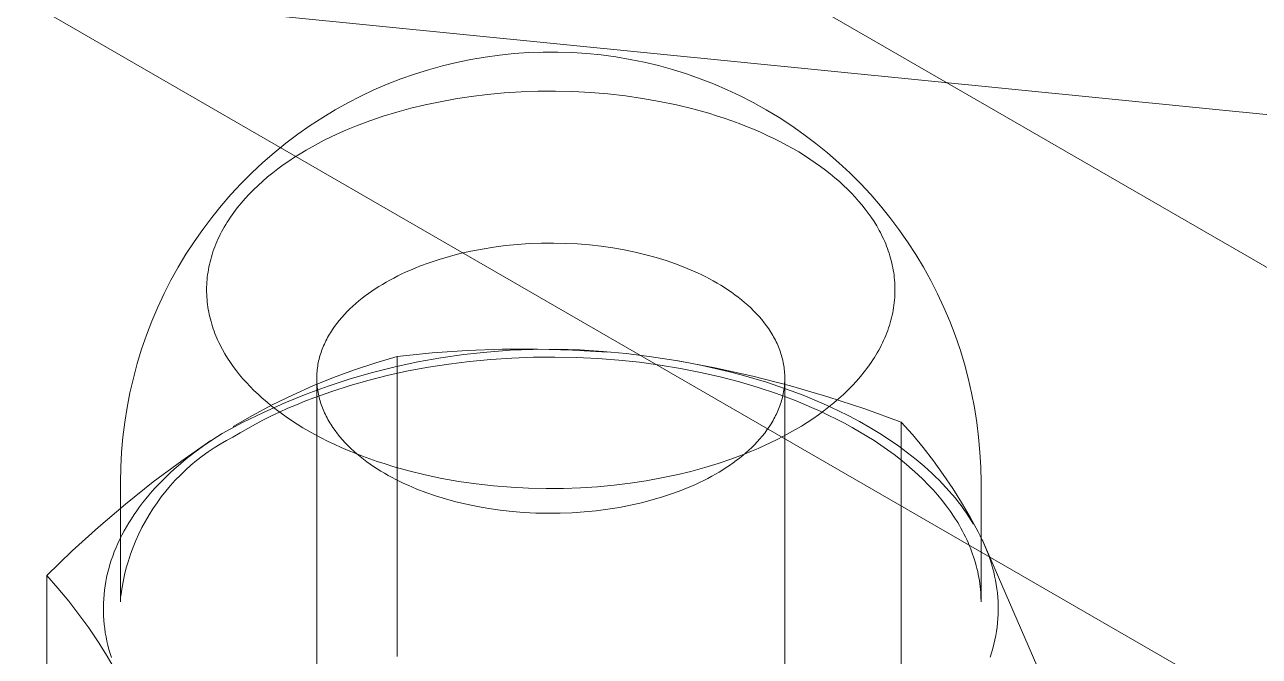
# Model space of a CAD drawing. Header units: inches. Extents: x -4 to 200, y 0 to 129.
# Drawn here: x 166.106 to 166.735, y 94.594 to 94.917 of the extents above; entities that cross this region are included whole.
import ezdxf

# ---------------------------------------------------------------- set-up
doc = ezdxf.new("R2010")
doc.units = ezdxf.units.IN
doc.layers.add('ZANO_R', color=7, linetype='Continuous', lineweight=0)

msp = doc.modelspace()

# ---------------------------------------------------------------- linework, layer by layer
at = {"layer": 'ZANO_R'}
for p, q in [((165.62903, 95.43374), (171.97586, 91.7694)), ((165.62903, 95.20432), (171.97586, 91.53997)), ((168.77037, 94.66828), (164.47199, 95.09673)), ((166.32592, 94.89729), (166.3332, 94.89879)), ((166.3332, 94.89879), (166.34051, 94.90004)), ((166.34051, 94.90004), (166.34787, 94.90105)), ((166.34787, 94.90105), (166.35526, 94.90181)), ((166.35526, 94.90181), (166.36266, 94.90232)), ((166.36266, 94.90232), (166.37008, 94.90257)), ((166.37008, 94.90257), (166.37751, 94.90258)), ((166.37751, 94.90258), (166.38493, 94.90233)), ((166.38493, 94.90233), (166.39234, 94.90184)), ((166.39234, 94.90184), (166.39973, 94.90109)), ((166.39973, 94.90109), (166.40708, 94.9001)), ((166.40708, 94.9001), (166.4144, 94.89885)), ((166.4144, 94.89885), (166.42168, 94.89736)), ((166.30447, 94.89132), (166.31155, 94.89355)), ((166.31155, 94.89355), (166.31871, 94.89554)), ((166.31871, 94.89554), (166.32592, 94.89729)), ((166.42168, 94.89736), (166.4289, 94.89563)), ((166.4289, 94.89563), (166.43605, 94.89365)), ((166.43605, 94.89365), (166.44314, 94.89143)), ((166.28374, 94.88321), (166.29056, 94.88614)), ((166.29056, 94.88614), (166.29747, 94.88885)), ((166.29747, 94.88885), (166.30447, 94.89132)), ((166.44314, 94.89143), (166.45015, 94.88897)), ((166.45015, 94.88897), (166.45706, 94.88627)), ((166.45706, 94.88627), (166.46389, 94.88335)), ((166.27041, 94.87665), (166.27702, 94.88004)), ((166.27702, 94.88004), (166.28374, 94.88321)), ((166.33341, 94.87988), (166.32533, 94.87865)), ((166.34169, 94.88089), (166.33341, 94.87988)), ((166.35015, 94.88168), (166.34169, 94.88089)), ((166.35877, 94.88224), (166.35015, 94.88168)), ((166.36752, 94.88255), (166.35877, 94.88224)), ((166.37636, 94.88261), (166.36752, 94.88255)), ((166.38526, 94.88241), (166.37636, 94.88261)), ((166.39419, 94.88194), (166.38526, 94.88241)), ((166.40312, 94.88121), (166.39419, 94.88194)), ((166.41201, 94.88021), (166.40312, 94.88121)), ((166.42082, 94.87894), (166.41201, 94.88021)), ((166.46389, 94.88335), (166.47061, 94.88019)), ((166.47061, 94.88019), (166.47722, 94.87681)), ((166.25757, 94.86921), (166.26393, 94.87304)), ((166.26393, 94.87304), (166.27041, 94.87665)), ((166.30252, 94.87385), (166.29544, 94.87191)), ((166.30987, 94.87562), (166.30252, 94.87385)), ((166.31748, 94.87723), (166.30987, 94.87562)), ((166.32533, 94.87865), (166.31748, 94.87723)), ((166.42951, 94.87741), (166.42082, 94.87894)), ((166.43806, 94.87562), (166.42951, 94.87741)), ((166.44642, 94.87359), (166.43806, 94.87562)), ((166.45457, 94.87131), (166.44642, 94.87359)), ((166.47722, 94.87681), (166.48391, 94.87309)), ((166.48391, 94.87309), (166.49047, 94.86914)), ((166.25114, 94.86503), (166.25757, 94.86921)), ((166.28164, 94.86747), (166.27485, 94.86492)), ((166.28851, 94.8698), (166.28164, 94.86747)), ((166.29544, 94.87191), (166.28851, 94.8698)), ((166.45855, 94.87008), (166.45457, 94.87131)), ((166.46247, 94.8688), (166.45855, 94.87008)), ((166.46632, 94.86746), (166.46247, 94.8688)), ((166.4701, 94.86608), (166.46632, 94.86746)), ((166.49047, 94.86914), (166.49689, 94.86497)), ((166.23876, 94.85603), (166.24487, 94.86064)), ((166.24487, 94.86064), (166.25114, 94.86503)), ((166.26487, 94.86068), (166.26162, 94.85915)), ((166.26816, 94.86215), (166.26487, 94.86068)), ((166.27149, 94.86356), (166.26816, 94.86215)), ((166.27485, 94.86492), (166.27149, 94.86356)), ((166.4738, 94.86464), (166.4701, 94.86608)), ((166.47743, 94.86315), (166.4738, 94.86464)), ((166.48098, 94.86162), (166.47743, 94.86315)), ((166.48444, 94.86004), (166.48098, 94.86162)), ((166.49689, 94.86497), (166.50315, 94.86057)), ((166.50315, 94.86057), (166.50926, 94.85596)), ((166.23281, 94.8512), (166.23876, 94.85603)), ((166.25213, 94.85425), (166.24907, 94.8525)), ((166.25525, 94.85594), (166.25213, 94.85425)), ((166.25841, 94.85757), (166.25525, 94.85594)), ((166.26162, 94.85915), (166.25841, 94.85757)), ((166.48782, 94.85842), (166.48444, 94.86004)), ((166.49111, 94.85676), (166.48782, 94.85842)), ((166.49432, 94.85507), (166.49111, 94.85676)), ((166.49743, 94.85333), (166.49432, 94.85507)), ((166.50926, 94.85596), (166.51521, 94.85114)), ((166.22703, 94.84618), (166.23281, 94.8512)), ((166.24313, 94.84886), (166.24026, 94.84696)), ((166.24607, 94.85071), (166.24313, 94.84886)), ((166.24907, 94.8525), (166.24607, 94.85071)), ((166.50045, 94.85157), (166.49743, 94.85333)), ((166.50338, 94.84977), (166.50045, 94.85157)), ((166.50621, 94.84794), (166.50338, 94.84977)), ((166.50895, 94.84609), (166.50621, 94.84794)), ((166.51521, 94.85114), (166.52098, 94.84611)), ((166.22143, 94.84095), (166.22703, 94.84618)), ((166.23472, 94.84301), (166.23206, 94.84096)), ((166.23745, 94.84501), (166.23472, 94.84301)), ((166.24026, 94.84696), (166.23745, 94.84501)), ((166.51159, 94.84421), (166.50895, 94.84609)), ((166.51414, 94.84231), (166.51159, 94.84421)), ((166.51659, 94.84039), (166.51414, 94.84231)), ((166.52098, 94.84611), (166.52658, 94.84089)), ((166.21079, 94.82993), (166.21601, 94.83553)), ((166.21601, 94.83553), (166.22143, 94.84095)), ((166.227, 94.83673), (166.22459, 94.83454)), ((166.22949, 94.83886), (166.227, 94.83673)), ((166.23206, 94.84096), (166.22949, 94.83886)), ((166.51894, 94.83845), (166.51659, 94.84039)), ((166.5212, 94.8365), (166.51894, 94.83845)), ((166.52336, 94.83453), (166.5212, 94.8365)), ((166.52658, 94.84089), (166.53199, 94.83547)), ((166.53199, 94.83547), (166.5372, 94.82987)), ((166.20577, 94.82415), (166.21079, 94.82993)), ((166.22006, 94.83006), (166.21794, 94.82776)), ((166.22228, 94.83232), (166.22006, 94.83006)), ((166.22459, 94.83454), (166.22228, 94.83232)), ((166.52542, 94.83255), (166.52336, 94.83453)), ((166.52739, 94.83056), (166.52542, 94.83255)), ((166.52927, 94.82857), (166.52739, 94.83056)), ((166.5372, 94.82987), (166.54222, 94.82408)), ((166.20095, 94.81819), (166.20577, 94.82415)), ((166.21399, 94.82305), (166.21217, 94.82065)), ((166.21591, 94.82542), (166.21399, 94.82305)), ((166.21794, 94.82776), (166.21591, 94.82542)), ((166.53105, 94.82656), (166.52927, 94.82857)), ((166.53275, 94.82454), (166.53105, 94.82656)), ((166.53439, 94.82248), (166.53275, 94.82454)), ((166.53597, 94.82037), (166.53439, 94.82248)), ((166.54222, 94.82408), (166.54704, 94.81813)), ((166.19634, 94.81208), (166.20095, 94.81819)), ((166.20965, 94.817), (166.20886, 94.81577)), ((166.21046, 94.81823), (166.20965, 94.817)), ((166.21217, 94.82065), (166.21046, 94.81823)), ((166.53747, 94.81823), (166.53597, 94.82037)), ((166.5389, 94.81605), (166.53747, 94.81823)), ((166.54025, 94.81384), (166.5389, 94.81605)), ((166.54704, 94.81813), (166.55164, 94.81202)), ((166.19195, 94.8058), (166.19634, 94.81208)), ((166.20598, 94.81079), (166.20533, 94.80953)), ((166.20666, 94.81204), (166.20598, 94.81079)), ((166.20736, 94.81329), (166.20666, 94.81204)), ((166.2081, 94.81453), (166.20736, 94.81329)), ((166.20886, 94.81577), (166.2081, 94.81453)), ((166.54153, 94.81159), (166.54025, 94.81384)), ((166.54213, 94.81045), (166.54153, 94.81159)), ((166.54272, 94.8093), (166.54213, 94.81045)), ((166.55164, 94.81202), (166.55603, 94.80574)), ((166.18778, 94.79938), (166.19195, 94.8058)), ((166.20302, 94.80446), (166.20252, 94.80319)), ((166.20356, 94.80574), (166.20302, 94.80446)), ((166.20412, 94.80701), (166.20356, 94.80574)), ((166.20471, 94.80827), (166.20412, 94.80701)), ((166.20533, 94.80953), (166.20471, 94.80827)), ((166.34485, 94.80301), (166.35083, 94.80378)), ((166.35083, 94.80378), (166.3569, 94.80438)), ((166.3569, 94.80438), (166.36303, 94.8048)), ((166.36303, 94.8048), (166.3692, 94.80503)), ((166.3692, 94.80503), (166.37538, 94.80508)), ((166.37538, 94.80508), (166.38155, 94.80495)), ((166.38155, 94.80495), (166.38768, 94.80463)), ((166.38768, 94.80463), (166.39375, 94.80414)), ((166.39375, 94.80414), (166.39974, 94.80346)), ((166.39974, 94.80346), (166.40562, 94.80262)), ((166.54328, 94.80815), (166.54272, 94.8093)), ((166.54382, 94.80699), (166.54328, 94.80815)), ((166.54434, 94.80582), (166.54382, 94.80699)), ((166.54484, 94.80464), (166.54434, 94.80582)), ((166.54531, 94.80346), (166.54484, 94.80464)), ((166.54576, 94.80226), (166.54531, 94.80346)), ((166.55603, 94.80574), (166.56019, 94.79932)), ((166.18383, 94.79281), (166.18778, 94.79938)), ((166.20079, 94.79806), (166.20043, 94.79677)), ((166.20118, 94.79934), (166.20079, 94.79806)), ((166.2016, 94.80063), (166.20118, 94.79934)), ((166.20204, 94.80191), (166.2016, 94.80063)), ((166.20252, 94.80319), (166.20204, 94.80191)), ((166.31695, 94.79672), (166.3222, 94.79827)), ((166.3222, 94.79827), (166.32763, 94.79969)), ((166.32763, 94.79969), (166.33323, 94.80095)), ((166.33323, 94.80095), (166.33897, 94.80206)), ((166.33897, 94.80206), (166.34485, 94.80301)), ((166.40562, 94.80262), (166.41138, 94.80162)), ((166.41138, 94.80162), (166.41699, 94.80046)), ((166.41699, 94.80046), (166.42243, 94.79916)), ((166.42243, 94.79916), (166.4277, 94.79771)), ((166.4277, 94.79771), (166.43278, 94.79615)), ((166.54619, 94.80106), (166.54576, 94.80226)), ((166.54659, 94.79986), (166.54619, 94.80106)), ((166.54697, 94.79865), (166.54659, 94.79986)), ((166.54733, 94.79743), (166.54697, 94.79865)), ((166.54766, 94.7962), (166.54733, 94.79743)), ((166.56019, 94.79932), (166.56413, 94.79276)), ((166.18012, 94.78611), (166.18383, 94.79281)), ((166.19927, 94.79161), (166.19906, 94.79032)), ((166.19952, 94.7929), (166.19927, 94.79161)), ((166.19979, 94.79419), (166.19952, 94.7929)), ((166.20009, 94.79548), (166.19979, 94.79419)), ((166.20043, 94.79677), (166.20009, 94.79548)), ((166.3002, 94.79036), (166.30243, 94.79135)), ((166.30243, 94.79135), (166.30471, 94.79231)), ((166.30471, 94.79231), (166.30705, 94.79325)), ((166.30705, 94.79325), (166.3119, 94.79504)), ((166.3119, 94.79504), (166.31695, 94.79672)), ((166.43278, 94.79615), (166.43765, 94.79447)), ((166.43765, 94.79447), (166.44232, 94.79268)), ((166.44232, 94.79268), (166.44676, 94.7908)), ((166.54796, 94.79497), (166.54766, 94.7962)), ((166.54824, 94.79374), (166.54796, 94.79497)), ((166.5485, 94.7925), (166.54824, 94.79374)), ((166.54872, 94.79125), (166.5485, 94.7925)), ((166.54893, 94.79), (166.54872, 94.79125)), ((166.56413, 94.79276), (166.56784, 94.78606)), ((166.17665, 94.77928), (166.18012, 94.78611)), ((166.19848, 94.78517), (166.19841, 94.78389)), ((166.19858, 94.78646), (166.19848, 94.78517)), ((166.19871, 94.78774), (166.19858, 94.78646)), ((166.19887, 94.78903), (166.19871, 94.78774)), ((166.19906, 94.79032), (166.19887, 94.78903)), ((166.28804, 94.78402), (166.28992, 94.78512)), ((166.28992, 94.78512), (166.29186, 94.7862)), ((166.29186, 94.7862), (166.29385, 94.78727)), ((166.29385, 94.78727), (166.29591, 94.78832)), ((166.29591, 94.78832), (166.29802, 94.78935)), ((166.29802, 94.78935), (166.3002, 94.79036)), ((166.44676, 94.7908), (166.4489, 94.78983)), ((166.4489, 94.78983), (166.45098, 94.78884)), ((166.45098, 94.78884), (166.453, 94.78783)), ((166.453, 94.78783), (166.45497, 94.7868)), ((166.45497, 94.7868), (166.4569, 94.78575)), ((166.4569, 94.78575), (166.4588, 94.78467)), ((166.4588, 94.78467), (166.46068, 94.78355)), ((166.5491, 94.78874), (166.54893, 94.79)), ((166.54925, 94.78748), (166.5491, 94.78874)), ((166.54937, 94.78622), (166.54925, 94.78748)), ((166.54947, 94.78495), (166.54937, 94.78622)), ((166.54953, 94.78368), (166.54947, 94.78495)), ((166.56784, 94.78606), (166.57131, 94.77924)), ((166.17341, 94.77234), (166.17665, 94.77928)), ((166.19837, 94.7826), (166.19835, 94.78132)), ((166.19835, 94.78132), (166.19836, 94.78004)), ((166.19836, 94.78004), (166.1984, 94.77877)), ((166.19841, 94.78389), (166.19837, 94.7826)), ((166.1984, 94.77877), (166.19847, 94.7775)), ((166.2793, 94.77817), (166.28098, 94.7794)), ((166.28098, 94.7794), (166.2827, 94.7806)), ((166.2827, 94.7806), (166.28444, 94.78177)), ((166.28444, 94.78177), (166.28622, 94.78291)), ((166.28622, 94.78291), (166.28804, 94.78402)), ((166.46068, 94.78355), (166.46253, 94.78239)), ((166.46253, 94.78239), (166.46435, 94.78121)), ((166.46435, 94.78121), (166.46613, 94.77999)), ((166.46613, 94.77999), (166.46788, 94.77873)), ((166.46788, 94.77873), (166.46959, 94.77745)), ((166.54945, 94.77728), (166.54952, 94.77856)), ((166.54952, 94.77856), (166.54957, 94.77984)), ((166.54957, 94.7824), (166.54953, 94.78368)), ((166.54959, 94.78112), (166.54957, 94.7824)), ((166.54957, 94.77984), (166.54959, 94.78112)), ((166.57131, 94.77924), (166.57455, 94.7723)), ((166.17042, 94.76529), (166.17341, 94.77234)), ((166.19847, 94.7775), (166.19856, 94.77623)), ((166.19856, 94.77623), (166.19868, 94.77497)), ((166.19868, 94.77497), (166.19883, 94.77371)), ((166.19883, 94.77371), (166.19901, 94.77245)), ((166.19901, 94.77245), (166.19921, 94.7712)), ((166.27147, 94.77152), (166.27295, 94.77291)), ((166.27295, 94.77291), (166.27447, 94.77427)), ((166.27447, 94.77427), (166.27604, 94.7756)), ((166.27604, 94.7756), (166.27765, 94.7769)), ((166.27765, 94.7769), (166.2793, 94.77817)), ((166.46959, 94.77745), (166.47125, 94.77613)), ((166.47125, 94.77613), (166.47288, 94.77477)), ((166.47288, 94.77477), (166.47446, 94.77339)), ((166.47446, 94.77339), (166.47599, 94.77198)), ((166.47599, 94.77198), (166.47747, 94.77053)), ((166.54866, 94.77084), (166.54888, 94.77213)), ((166.54888, 94.77213), (166.54906, 94.77342)), ((166.54906, 94.77342), (166.54922, 94.7747)), ((166.54922, 94.7747), (166.54935, 94.77599)), ((166.54935, 94.77599), (166.54945, 94.77728)), ((166.57455, 94.7723), (166.57753, 94.76525)), ((166.19921, 94.7712), (166.19944, 94.76995)), ((166.19944, 94.76995), (166.19969, 94.76871)), ((166.19969, 94.76871), (166.19997, 94.76747)), ((166.19997, 94.76747), (166.20028, 94.76624)), ((166.20028, 94.76624), (166.20061, 94.76502)), ((166.26482, 94.76412), (166.26604, 94.76566)), ((166.26604, 94.76566), (166.26732, 94.76716)), ((166.26732, 94.76716), (166.26865, 94.76864)), ((166.26865, 94.76864), (166.27003, 94.7701)), ((166.27003, 94.7701), (166.27147, 94.77152)), ((166.47747, 94.77053), (166.4789, 94.76906)), ((166.4789, 94.76906), (166.48027, 94.76756)), ((166.48027, 94.76756), (166.48158, 94.76603)), ((166.48158, 94.76603), (166.48284, 94.76447)), ((166.54715, 94.76439), (166.54751, 94.76568)), ((166.54751, 94.76568), (166.54784, 94.76697)), ((166.54784, 94.76697), (166.54814, 94.76826)), ((166.54814, 94.76826), (166.54842, 94.76955)), ((166.54842, 94.76955), (166.54866, 94.77084)), ((166.16767, 94.75814), (166.17042, 94.76529)), ((166.20061, 94.76502), (166.20096, 94.7638)), ((166.20096, 94.7638), (166.20134, 94.76259)), ((166.20134, 94.76259), (166.20175, 94.76138)), ((166.20175, 94.76138), (166.20217, 94.76018)), ((166.20217, 94.76018), (166.20262, 94.75899)), ((166.26104, 94.75856), (166.26153, 94.75937)), ((166.26153, 94.75937), (166.26256, 94.76098)), ((166.26256, 94.76098), (166.26366, 94.76256)), ((166.26366, 94.76256), (166.26482, 94.76412)), ((166.48284, 94.76447), (166.48403, 94.76289)), ((166.48403, 94.76289), (166.48516, 94.76129)), ((166.48516, 94.76129), (166.4857, 94.76048)), ((166.4857, 94.76048), (166.48622, 94.75966)), ((166.48622, 94.75966), (166.48673, 94.75884)), ((166.54542, 94.75926), (166.54589, 94.76054)), ((166.54589, 94.76054), (166.54634, 94.76182)), ((166.54634, 94.76182), (166.54676, 94.76311)), ((166.54676, 94.76311), (166.54715, 94.76439)), ((166.57753, 94.76525), (166.58028, 94.7581)), ((166.16518, 94.7509), (166.16767, 94.75814)), ((166.20262, 94.75899), (166.2031, 94.75781)), ((166.2031, 94.75781), (166.20359, 94.75663)), ((166.20359, 94.75663), (166.20411, 94.75546)), ((166.20411, 94.75546), (166.20466, 94.7543)), ((166.20466, 94.7543), (166.20522, 94.75314)), ((166.20522, 94.75314), (166.2058, 94.752)), ((166.25805, 94.75273), (166.25843, 94.75357)), ((166.25843, 94.75357), (166.25882, 94.75442)), ((166.25882, 94.75442), (166.25923, 94.75525)), ((166.25923, 94.75525), (166.25965, 94.75609)), ((166.25965, 94.75609), (166.2601, 94.75692)), ((166.2601, 94.75692), (166.26056, 94.75774)), ((166.26056, 94.75774), (166.26104, 94.75856)), ((166.48673, 94.75884), (166.48722, 94.75801)), ((166.48722, 94.75801), (166.48769, 94.75718)), ((166.48769, 94.75718), (166.48815, 94.75634)), ((166.48815, 94.75634), (166.48858, 94.7555)), ((166.48858, 94.7555), (166.489, 94.75466)), ((166.489, 94.75466), (166.4894, 94.75381)), ((166.4894, 94.75381), (166.48978, 94.75295)), ((166.5426, 94.75291), (166.54322, 94.75418)), ((166.54322, 94.75418), (166.54381, 94.75544)), ((166.54381, 94.75544), (166.54438, 94.75671)), ((166.54438, 94.75671), (166.54491, 94.75798)), ((166.54491, 94.75798), (166.54542, 94.75926)), ((166.58028, 94.7581), (166.58277, 94.75086)), ((166.16294, 94.74357), (166.16518, 94.7509)), ((166.2058, 94.752), (166.20641, 94.75086)), ((166.20641, 94.75086), (166.20768, 94.74861)), ((166.20768, 94.74861), (166.20904, 94.74639)), ((166.25595, 94.74669), (166.2562, 94.74756)), ((166.2562, 94.74756), (166.25646, 94.74843)), ((166.25646, 94.74843), (166.25674, 94.7493)), ((166.25674, 94.7493), (166.25704, 94.75016)), ((166.25704, 94.75016), (166.25736, 94.75102)), ((166.25736, 94.75102), (166.2577, 94.75188)), ((166.2577, 94.75188), (166.25805, 94.75273)), ((166.29563, 94.74724), (166.28466, 94.74404)), ((166.31344, 94.74907), (166.29563, 94.74724)), ((166.29563, 94.74724), (166.29563, 94.59413)), ((166.33131, 94.75031), (166.31344, 94.74907)), ((166.31783, 94.74652), (166.32958, 94.74822)), ((166.32958, 94.74822), (166.34137, 94.74951)), ((166.3492, 94.75097), (166.33131, 94.75031)), ((166.34137, 94.74951), (166.3532, 94.75039)), ((166.36711, 94.75104), (166.3492, 94.75097)), ((166.3532, 94.75039), (166.36506, 94.75087)), ((166.36513, 94.74686), (166.35417, 94.74645)), ((166.36506, 94.75087), (166.37693, 94.75094)), ((166.37611, 94.74696), (166.36513, 94.74686)), ((166.38501, 94.75052), (166.36711, 94.75104)), ((166.38703, 94.74674), (166.37611, 94.74696)), ((166.37693, 94.75094), (166.38879, 94.7506)), ((166.40289, 94.74942), (166.38501, 94.75052)), ((166.39789, 94.74621), (166.38703, 94.74674)), ((166.38879, 94.7506), (166.40063, 94.74985)), ((166.40063, 94.74985), (166.41244, 94.7487)), ((166.41244, 94.7487), (166.42421, 94.74714)), ((166.42421, 94.74714), (166.43095, 94.7462)), ((166.48978, 94.75295), (166.49015, 94.75209)), ((166.49015, 94.75209), (166.49049, 94.75123)), ((166.49049, 94.75123), (166.49082, 94.75037)), ((166.49082, 94.75037), (166.49113, 94.7495)), ((166.49113, 94.7495), (166.49141, 94.74863)), ((166.49141, 94.74863), (166.49168, 94.74775)), ((166.49168, 94.74775), (166.49193, 94.74687)), ((166.49193, 94.74687), (166.49216, 94.74599)), ((166.53908, 94.74668), (166.53984, 94.74791)), ((166.53984, 94.74791), (166.54057, 94.74916)), ((166.54057, 94.74916), (166.54128, 94.7504)), ((166.54128, 94.7504), (166.54195, 94.75166)), ((166.54195, 94.75166), (166.5426, 94.75291)), ((166.58277, 94.75086), (166.585, 94.74354)), ((166.16096, 94.73617), (166.16294, 94.74357)), ((166.20904, 94.74639), (166.21047, 94.74422)), ((166.21047, 94.74422), (166.21197, 94.74207)), ((166.21197, 94.74207), (166.21354, 94.73997)), ((166.2547, 94.73963), (166.25479, 94.74052)), ((166.25479, 94.74052), (166.2549, 94.74141)), ((166.2549, 94.74141), (166.25502, 94.74229)), ((166.25502, 94.74229), (166.25517, 94.74318)), ((166.25517, 94.74318), (166.25534, 94.74406)), ((166.25534, 94.74406), (166.25552, 94.74494)), ((166.25552, 94.74494), (166.25573, 94.74582)), ((166.25573, 94.74582), (166.25595, 94.74669)), ((166.27382, 94.74047), (166.2631, 94.73653)), ((166.28466, 94.74404), (166.27382, 94.74047)), ((166.28304, 94.73903), (166.29455, 94.74192)), ((166.29455, 94.74192), (166.30615, 94.74442)), ((166.3115, 94.74176), (166.30122, 94.73985)), ((166.30615, 94.74442), (166.31783, 94.74652)), ((166.32196, 94.74338), (166.3115, 94.74176)), ((166.33257, 94.7447), (166.32196, 94.74338)), ((166.34331, 94.74573), (166.33257, 94.7447)), ((166.35417, 94.74645), (166.34331, 94.74573)), ((166.40864, 94.74538), (166.39789, 94.74621)), ((166.41929, 94.74425), (166.40864, 94.74538)), ((166.42981, 94.74282), (166.41929, 94.74425)), ((166.44018, 94.7411), (166.42981, 94.74282)), ((166.43095, 94.7462), (166.43769, 94.74513)), ((166.43769, 94.74513), (166.44443, 94.74394)), ((166.45764, 94.74147), (166.43814, 94.74511)), ((166.45039, 94.73909), (166.44018, 94.7411)), ((166.44443, 94.74394), (166.45114, 94.74261)), ((166.45114, 94.74261), (166.45781, 94.74116)), ((166.47702, 94.73719), (166.45764, 94.74147)), ((166.45781, 94.74116), (166.46445, 94.73958)), ((166.49216, 94.74599), (166.49237, 94.74511)), ((166.49237, 94.74511), (166.49256, 94.74423)), ((166.49256, 94.74423), (166.49273, 94.74334)), ((166.49273, 94.74334), (166.49289, 94.74246)), ((166.49289, 94.74246), (166.49302, 94.74157)), ((166.49302, 94.74157), (166.49313, 94.74068)), ((166.49313, 94.74068), (166.49322, 94.73979)), ((166.53394, 94.73939), (166.53576, 94.74179)), ((166.53576, 94.74179), (166.53747, 94.74422)), ((166.53747, 94.74422), (166.53829, 94.74545)), ((166.53829, 94.74545), (166.53908, 94.74668)), ((166.585, 94.74354), (166.58698, 94.73615)), ((166.15924, 94.72871), (166.16096, 94.73617)), ((166.21354, 94.73997), (166.21518, 94.73791)), ((166.21518, 94.73791), (166.21689, 94.73588)), ((166.21689, 94.73588), (166.21867, 94.73388)), ((166.2631, 94.73653), (166.25252, 94.73222)), ((166.25455, 94.73606), (166.25456, 94.73696)), ((166.25456, 94.73517), (166.25455, 94.73606)), ((166.25456, 94.73696), (166.25458, 94.73785)), ((166.25459, 94.73428), (166.25456, 94.73517)), ((166.25458, 94.73785), (166.25463, 94.73874)), ((166.25464, 94.73339), (166.25459, 94.73428)), ((166.25463, 94.73874), (166.2547, 94.73963)), ((166.26036, 94.73206), (166.27164, 94.73574)), ((166.28124, 94.73519), (166.27158, 94.73245)), ((166.27164, 94.73574), (166.28304, 94.73903)), ((166.29113, 94.73766), (166.28124, 94.73519)), ((166.30122, 94.73985), (166.29113, 94.73766)), ((166.4604, 94.7368), (166.45039, 94.73909)), ((166.47022, 94.73423), (166.4604, 94.7368)), ((166.46445, 94.73958), (166.47103, 94.73787)), ((166.47981, 94.73139), (166.47022, 94.73423)), ((166.47103, 94.73787), (166.47754, 94.73603)), ((166.49624, 94.73227), (166.47702, 94.73719)), ((166.47754, 94.73603), (166.48398, 94.73406)), ((166.49322, 94.73979), (166.49329, 94.73889)), ((166.49329, 94.73889), (166.49334, 94.738)), ((166.49335, 94.73443), (166.4933, 94.73354)), ((166.49334, 94.738), (166.49338, 94.73711)), ((166.49338, 94.73533), (166.49335, 94.73443)), ((166.49338, 94.73711), (166.49339, 94.73622)), ((166.49339, 94.73622), (166.49338, 94.73533)), ((166.49339, 94.73533), (166.49339, 94.44493)), ((166.52787, 94.73239), (166.53, 94.73469)), ((166.53, 94.73469), (166.53202, 94.73702)), ((166.53202, 94.73702), (166.53394, 94.73939)), ((166.58698, 94.73615), (166.5887, 94.72869)), ((166.15778, 94.72119), (166.15924, 94.72871)), ((166.21867, 94.73388), (166.22054, 94.73189)), ((166.22054, 94.73189), (166.22251, 94.7299)), ((166.22251, 94.7299), (166.22458, 94.72792)), ((166.22458, 94.72792), (166.22674, 94.72595)), ((166.23821, 94.72354), (166.24921, 94.72799)), ((166.25252, 94.73222), (166.2421, 94.72755)), ((166.24921, 94.72799), (166.26036, 94.73206)), ((166.26216, 94.72944), (166.25301, 94.72616)), ((166.25455, 94.44493), (166.25455, 94.73339)), ((166.25471, 94.7325), (166.25464, 94.73339)), ((166.25481, 94.73161), (166.25471, 94.7325)), ((166.25492, 94.73072), (166.25481, 94.73161)), ((166.25505, 94.72983), (166.25492, 94.73072)), ((166.2552, 94.72894), (166.25505, 94.72983)), ((166.25537, 94.72805), (166.2552, 94.72894)), ((166.25556, 94.72717), (166.25537, 94.72805)), ((166.27158, 94.73245), (166.26216, 94.72944)), ((166.48916, 94.72827), (166.47981, 94.73139)), ((166.48398, 94.73406), (166.49033, 94.73197)), ((166.49373, 94.72661), (166.48916, 94.72827)), ((166.49033, 94.73197), (166.49658, 94.72975)), ((166.4926, 94.72822), (166.49241, 94.72734)), ((166.49276, 94.72911), (166.4926, 94.72822)), ((166.49291, 94.72999), (166.49276, 94.72911)), ((166.49304, 94.73088), (166.49291, 94.72999)), ((166.49315, 94.73176), (166.49304, 94.73088)), ((166.49323, 94.73265), (166.49315, 94.73176)), ((166.4933, 94.73354), (166.49323, 94.73265)), ((166.51529, 94.72672), (166.49624, 94.73227)), ((166.49658, 94.72975), (166.50272, 94.72741)), ((166.52094, 94.72572), (166.52334, 94.7279)), ((166.52334, 94.7279), (166.52565, 94.73013)), ((166.52565, 94.73013), (166.52787, 94.73239)), ((166.5887, 94.72869), (166.59016, 94.72117)), ((166.23184, 94.72253), (166.22177, 94.71715)), ((166.22674, 94.72595), (166.229, 94.724)), ((166.22737, 94.71872), (166.23821, 94.72354)), ((166.229, 94.724), (166.23135, 94.72206)), ((166.23135, 94.72206), (166.2338, 94.72014)), ((166.2421, 94.72755), (166.23184, 94.72253)), ((166.24414, 94.72263), (166.23981, 94.72077)), ((166.24854, 94.72443), (166.24414, 94.72263)), ((166.25301, 94.72616), (166.24854, 94.72443)), ((166.25577, 94.72629), (166.25556, 94.72717)), ((166.256, 94.72541), (166.25577, 94.72629)), ((166.25625, 94.72453), (166.256, 94.72541)), ((166.25652, 94.72366), (166.25625, 94.72453)), ((166.25681, 94.72278), (166.25652, 94.72366)), ((166.25712, 94.72192), (166.25681, 94.72278)), ((166.25744, 94.72105), (166.25712, 94.72192)), ((166.49089, 94.72212), (166.49057, 94.72126)), ((166.49119, 94.72298), (166.49089, 94.72212)), ((166.49147, 94.72385), (166.49119, 94.72298)), ((166.49174, 94.72472), (166.49147, 94.72385)), ((166.49198, 94.72559), (166.49174, 94.72472)), ((166.49221, 94.72647), (166.49198, 94.72559)), ((166.49241, 94.72734), (166.49221, 94.72647)), ((166.49824, 94.72489), (166.49373, 94.72661)), ((166.50268, 94.7231), (166.49824, 94.72489)), ((166.50705, 94.72125), (166.50268, 94.7231)), ((166.50272, 94.72741), (166.50875, 94.72495)), ((166.50875, 94.72495), (166.51464, 94.72238)), ((166.51464, 94.72238), (166.52039, 94.71969)), ((166.53414, 94.72054), (166.51529, 94.72672)), ((166.51587, 94.72149), (166.51845, 94.72358)), ((166.51845, 94.72358), (166.52094, 94.72572)), ((166.15658, 94.71363), (166.15778, 94.72119)), ((166.22177, 94.71715), (166.21188, 94.71144)), ((166.2167, 94.71353), (166.22737, 94.71872)), ((166.23139, 94.71687), (166.2273, 94.71482)), ((166.23556, 94.71885), (166.23139, 94.71687)), ((166.2338, 94.72014), (166.23634, 94.71824)), ((166.23981, 94.72077), (166.23556, 94.71885)), ((166.23634, 94.71824), (166.23899, 94.71636)), ((166.23899, 94.71636), (166.24173, 94.71451)), ((166.25779, 94.72019), (166.25744, 94.72105)), ((166.25815, 94.71933), (166.25779, 94.72019)), ((166.25853, 94.71848), (166.25815, 94.71933)), ((166.25893, 94.71763), (166.25853, 94.71848)), ((166.25935, 94.71678), (166.25893, 94.71763)), ((166.25979, 94.71594), (166.25935, 94.71678)), ((166.26024, 94.7151), (166.25979, 94.71594)), ((166.48784, 94.71537), (166.48738, 94.71454)), ((166.48828, 94.7162), (166.48784, 94.71537)), ((166.48871, 94.71703), (166.48828, 94.7162)), ((166.48912, 94.71787), (166.48871, 94.71703)), ((166.48951, 94.71871), (166.48912, 94.71787)), ((166.48988, 94.71956), (166.48951, 94.71871)), ((166.49024, 94.72041), (166.48988, 94.71956)), ((166.49057, 94.72126), (166.49024, 94.72041)), ((166.50481, 94.71359), (166.50768, 94.71549)), ((166.51134, 94.71933), (166.50705, 94.72125)), ((166.50768, 94.71549), (166.51049, 94.71744)), ((166.51049, 94.71744), (166.51322, 94.71944)), ((166.51556, 94.71735), (166.51134, 94.71933)), ((166.51322, 94.71944), (166.51587, 94.72149)), ((166.51969, 94.7153), (166.51556, 94.71735)), ((166.52375, 94.7132), (166.51969, 94.7153)), ((166.52039, 94.71969), (166.526, 94.7169)), ((166.526, 94.7169), (166.53144, 94.714)), ((166.55279, 94.71375), (166.53414, 94.72054)), ((166.59016, 94.72117), (166.59136, 94.71361)), ((166.15565, 94.70602), (166.15658, 94.71363)), ((166.20622, 94.70797), (166.2167, 94.71353)), ((166.21938, 94.71055), (166.21555, 94.70833)), ((166.2233, 94.71272), (166.21938, 94.71055)), ((166.2273, 94.71482), (166.2233, 94.71272)), ((166.24173, 94.71451), (166.24456, 94.71268)), ((166.24456, 94.71268), (166.24749, 94.71088)), ((166.24749, 94.71088), (166.25051, 94.70912)), ((166.25051, 94.70912), (166.25362, 94.70738)), ((166.26072, 94.71427), (166.26024, 94.7151)), ((166.26121, 94.71344), (166.26072, 94.71427)), ((166.26171, 94.71262), (166.26121, 94.71344)), ((166.26223, 94.7118), (166.26171, 94.71262)), ((166.26277, 94.71099), (166.26223, 94.7118)), ((166.2639, 94.70939), (166.26277, 94.71099)), ((166.2651, 94.70781), (166.2639, 94.70939)), ((166.48427, 94.70972), (166.48311, 94.70816)), ((166.48537, 94.71131), (166.48427, 94.70972)), ((166.48641, 94.71291), (166.48537, 94.71131)), ((166.4869, 94.71373), (166.48641, 94.71291)), ((166.48738, 94.71454), (166.4869, 94.71373)), ((166.4958, 94.7082), (166.49886, 94.70994)), ((166.49886, 94.70994), (166.50187, 94.71174)), ((166.50187, 94.71174), (166.50481, 94.71359)), ((166.5277, 94.71104), (166.52375, 94.7132)), ((166.53155, 94.70883), (166.5277, 94.71104)), ((166.53144, 94.714), (166.53672, 94.711)), ((166.53672, 94.711), (166.54182, 94.7079)), ((166.55279, 94.56064), (166.55279, 94.71375)), ((166.55848, 94.70734), (166.55279, 94.71375)), ((166.59136, 94.71361), (166.59229, 94.70601)), ((166.15498, 94.69839), (166.15565, 94.70602)), ((166.20054, 94.70434), (166.18568, 94.694)), ((166.1968, 94.70169), (166.20144, 94.70489)), ((166.20144, 94.70489), (166.20622, 94.70797)), ((166.20854, 94.70433), (166.20533, 94.70249)), ((166.21181, 94.70605), (166.20854, 94.70433)), ((166.21555, 94.70833), (166.21181, 94.70605)), ((166.25362, 94.70738), (166.25682, 94.70568)), ((166.25682, 94.70568), (166.26011, 94.70402)), ((166.26011, 94.70402), (166.26349, 94.70241)), ((166.26635, 94.70625), (166.2651, 94.70781)), ((166.26767, 94.70472), (166.26635, 94.70625)), ((166.26904, 94.70322), (166.26767, 94.70472)), ((166.27047, 94.70175), (166.26904, 94.70322)), ((166.47929, 94.70364), (166.4779, 94.70219)), ((166.48062, 94.70512), (166.47929, 94.70364)), ((166.48189, 94.70663), (166.48062, 94.70512)), ((166.48311, 94.70816), (166.48189, 94.70663)), ((166.48306, 94.70177), (166.48631, 94.70329)), ((166.48631, 94.70329), (166.48953, 94.70487)), ((166.48953, 94.70487), (166.49269, 94.70651)), ((166.49269, 94.70651), (166.4958, 94.7082)), ((166.53529, 94.70658), (166.53155, 94.70883)), ((166.53892, 94.70428), (166.53529, 94.70658)), ((166.54244, 94.70194), (166.53892, 94.70428)), ((166.54182, 94.7079), (166.54674, 94.70472)), ((166.54674, 94.70472), (166.55148, 94.70145)), ((166.56395, 94.70075), (166.55848, 94.70734)), ((166.59229, 94.70601), (166.59296, 94.69839)), ((166.15458, 94.69074), (166.15498, 94.69839)), ((166.18796, 94.69499), (166.1923, 94.69839)), ((166.1923, 94.69839), (166.1968, 94.70169)), ((166.19613, 94.69633), (166.19321, 94.69407)), ((166.19912, 94.69849), (166.19613, 94.69633)), ((166.20219, 94.70055), (166.19912, 94.69849)), ((166.20533, 94.70249), (166.20219, 94.70055)), ((166.26349, 94.70241), (166.26696, 94.70083)), ((166.26696, 94.70083), (166.2705, 94.6993)), ((166.27195, 94.7003), (166.27047, 94.70175)), ((166.2705, 94.6993), (166.27413, 94.69781)), ((166.27348, 94.69889), (166.27195, 94.7003)), ((166.27506, 94.69751), (166.27348, 94.69889)), ((166.27413, 94.69781), (166.27783, 94.69637)), ((166.27668, 94.69616), (166.27506, 94.69751)), ((166.27783, 94.69637), (166.28161, 94.69498)), ((166.4663, 94.69497), (166.47309, 94.69752)), ((166.47189, 94.69668), (166.47029, 94.69538)), ((166.47346, 94.69801), (166.47189, 94.69668)), ((166.47309, 94.69752), (166.47644, 94.69888)), ((166.47499, 94.69937), (166.47346, 94.69801)), ((166.47647, 94.70077), (166.47499, 94.69937)), ((166.47644, 94.69888), (166.47977, 94.7003)), ((166.4779, 94.70219), (166.47647, 94.70077)), ((166.47977, 94.7003), (166.48306, 94.70177)), ((166.54585, 94.69955), (166.54244, 94.70194)), ((166.54915, 94.69713), (166.54585, 94.69955)), ((166.55234, 94.69466), (166.54915, 94.69713)), ((166.55148, 94.70145), (166.55601, 94.69811)), ((166.55601, 94.69811), (166.56034, 94.69469)), ((166.56921, 94.69398), (166.56395, 94.70075)), ((166.59296, 94.69839), (166.59336, 94.69074)), ((166.15445, 94.68309), (166.15458, 94.69074)), ((166.18568, 94.694), (166.17116, 94.68318)), ((166.18176, 94.68969), (166.18378, 94.69148)), ((166.18378, 94.69148), (166.18796, 94.69499)), ((166.19037, 94.69171), (166.18761, 94.68925)), ((166.19321, 94.69407), (166.19037, 94.69171)), ((166.27835, 94.69484), (166.27668, 94.69616)), ((166.28006, 94.69355), (166.27835, 94.69484)), ((166.28181, 94.6923), (166.28006, 94.69355)), ((166.28161, 94.69498), (166.28546, 94.69365)), ((166.28359, 94.69107), (166.28181, 94.6923)), ((166.28541, 94.68989), (166.28359, 94.69107)), ((166.28546, 94.69365), (166.28938, 94.69237)), ((166.28938, 94.69237), (166.29337, 94.69114)), ((166.29337, 94.69114), (166.30152, 94.68886)), ((166.44542, 94.6886), (166.4525, 94.69053)), ((166.4525, 94.69053), (166.45942, 94.69264)), ((166.45942, 94.69264), (166.4663, 94.69497)), ((166.46349, 94.69051), (166.46171, 94.68937)), ((166.46524, 94.69168), (166.46349, 94.69051)), ((166.46696, 94.69288), (166.46524, 94.69168)), ((166.46864, 94.69411), (166.46696, 94.69288)), ((166.47029, 94.69538), (166.46864, 94.69411)), ((166.55541, 94.69216), (166.55234, 94.69466)), ((166.55837, 94.68962), (166.55541, 94.69216)), ((166.56034, 94.69469), (166.56447, 94.6912)), ((166.56447, 94.6912), (166.56646, 94.68944)), ((166.57424, 94.68704), (166.56921, 94.69398)), ((166.59336, 94.69074), (166.59349, 94.68309)), ((166.17413, 94.68229), (166.17596, 94.68418)), ((166.17596, 94.68418), (166.17785, 94.68604)), ((166.17785, 94.68604), (166.17978, 94.68787)), ((166.17978, 94.68787), (166.18176, 94.68969)), ((166.18237, 94.68404), (166.17989, 94.68131)), ((166.18495, 94.68669), (166.18237, 94.68404)), ((166.18761, 94.68925), (166.18495, 94.68669)), ((166.28726, 94.68873), (166.28541, 94.68989)), ((166.28913, 94.68762), (166.28726, 94.68873)), ((166.29104, 94.68653), (166.28913, 94.68762)), ((166.29296, 94.68548), (166.29104, 94.68653)), ((166.29493, 94.68446), (166.29296, 94.68548)), ((166.29696, 94.68345), (166.29493, 94.68446)), ((166.30152, 94.68886), (166.30988, 94.68682)), ((166.30988, 94.68682), (166.31842, 94.68504)), ((166.31842, 94.68504), (166.32712, 94.6835)), ((166.41453, 94.68257), (166.4226, 94.6838)), ((166.4226, 94.6838), (166.43046, 94.68522)), ((166.43046, 94.68522), (166.43807, 94.68683)), ((166.43807, 94.68683), (166.44542, 94.6886)), ((166.45203, 94.68396), (166.44991, 94.68293)), ((166.45408, 94.68501), (166.45203, 94.68396)), ((166.45608, 94.68608), (166.45408, 94.68501)), ((166.45802, 94.68716), (166.45608, 94.68608)), ((166.45989, 94.68826), (166.45802, 94.68716)), ((166.46171, 94.68937), (166.45989, 94.68826)), ((166.56122, 94.68705), (166.55837, 94.68962)), ((166.56396, 94.68444), (166.56122, 94.68705)), ((166.56657, 94.68179), (166.56396, 94.68444)), ((166.56646, 94.68944), (166.56839, 94.68766)), ((166.56839, 94.68766), (166.57027, 94.68586)), ((166.57027, 94.68586), (166.57209, 94.68406)), ((166.57209, 94.68406), (166.57386, 94.68224)), ((166.57903, 94.67994), (166.57424, 94.68704)), ((166.15445, 94.622), (166.15445, 94.68309)), ((166.17116, 94.68318), (166.157, 94.6719)), ((166.16892, 94.67652), (166.1706, 94.67846)), ((166.1706, 94.67846), (166.17234, 94.68039)), ((166.17234, 94.68039), (166.17413, 94.68229)), ((166.1775, 94.67849), (166.17522, 94.67559)), ((166.17989, 94.68131), (166.1775, 94.67849)), ((166.29904, 94.68246), (166.29696, 94.68345)), ((166.30118, 94.68148), (166.29904, 94.68246)), ((166.30562, 94.6796), (166.30118, 94.68148)), ((166.31028, 94.67782), (166.30562, 94.6796)), ((166.31516, 94.67613), (166.31028, 94.67782)), ((166.32712, 94.6835), (166.33593, 94.68224)), ((166.33593, 94.68224), (166.34481, 94.68124)), ((166.34481, 94.68124), (166.35374, 94.68051)), ((166.35374, 94.68051), (166.36267, 94.68004)), ((166.36267, 94.68004), (166.37158, 94.67984)), ((166.37158, 94.67984), (166.38042, 94.6799)), ((166.38042, 94.6799), (166.38916, 94.68021)), ((166.38916, 94.68021), (166.39778, 94.68077)), ((166.39778, 94.68077), (166.40625, 94.68156)), ((166.40625, 94.68156), (166.41453, 94.68257)), ((166.44088, 94.67903), (166.43604, 94.67724)), ((166.44322, 94.67997), (166.44088, 94.67903)), ((166.44551, 94.68094), (166.44322, 94.67997)), ((166.44774, 94.68192), (166.44551, 94.68094)), ((166.44991, 94.68293), (166.44774, 94.68192)), ((166.56907, 94.67911), (166.56657, 94.68179)), ((166.57146, 94.67641), (166.56907, 94.67911)), ((166.57386, 94.68224), (166.57558, 94.68041)), ((166.57558, 94.68041), (166.57724, 94.67857)), ((166.57724, 94.67857), (166.57885, 94.67672)), ((166.58358, 94.67268), (166.57903, 94.67994)), ((166.59349, 94.68309), (166.59349, 94.622)), ((166.157, 94.6719), (166.14321, 94.66017)), ((166.16418, 94.67056), (166.16571, 94.67257)), ((166.16571, 94.67257), (166.16729, 94.67455)), ((166.16729, 94.67455), (166.16892, 94.67652)), ((166.17304, 94.67261), (166.17096, 94.66955)), ((166.17522, 94.67559), (166.17304, 94.67261)), ((166.32023, 94.67457), (166.31516, 94.67613)), ((166.3255, 94.67313), (166.32023, 94.67457)), ((166.33095, 94.67182), (166.3255, 94.67313)), ((166.33656, 94.67066), (166.33095, 94.67182)), ((166.41471, 94.67133), (166.40896, 94.67022)), ((166.42031, 94.6726), (166.41471, 94.67133)), ((166.42574, 94.67401), (166.42031, 94.6726)), ((166.43099, 94.67556), (166.42574, 94.67401)), ((166.43604, 94.67724), (166.43099, 94.67556)), ((166.57372, 94.67367), (166.57146, 94.67641)), ((166.57587, 94.67091), (166.57372, 94.67367)), ((166.57885, 94.67672), (166.5804, 94.67486)), ((166.5804, 94.67486), (166.5819, 94.67299)), ((166.5819, 94.67299), (166.58334, 94.67112)), ((166.58334, 94.67112), (166.58473, 94.66923)), ((166.58789, 94.66528), (166.58358, 94.67268)), ((166.15995, 94.66446), (166.16131, 94.66651)), ((166.16131, 94.66651), (166.16272, 94.66854)), ((166.16272, 94.66854), (166.16418, 94.67056)), ((166.16899, 94.66643), (166.16713, 94.66324)), ((166.17096, 94.66955), (166.16899, 94.66643)), ((166.34231, 94.66966), (166.33656, 94.67066)), ((166.3482, 94.66882), (166.34231, 94.66966)), ((166.35418, 94.66815), (166.3482, 94.66882)), ((166.36025, 94.66765), (166.35418, 94.66815)), ((166.36639, 94.66733), (166.36025, 94.66765)), ((166.37256, 94.6672), (166.36639, 94.66733)), ((166.37874, 94.66725), (166.37256, 94.6672)), ((166.3849, 94.66748), (166.37874, 94.66725)), ((166.39103, 94.6679), (166.3849, 94.66748)), ((166.3971, 94.6685), (166.39103, 94.6679)), ((166.40309, 94.66928), (166.3971, 94.6685)), ((166.40896, 94.67022), (166.40309, 94.66928)), ((166.5779, 94.66811), (166.57587, 94.67091)), ((166.57981, 94.66529), (166.5779, 94.66811)), ((166.58159, 94.66245), (166.57981, 94.66529)), ((166.58473, 94.66923), (166.58606, 94.66735)), ((166.58606, 94.66735), (166.58733, 94.66546)), ((166.58733, 94.66546), (166.58855, 94.66356)), ((166.59196, 94.65773), (166.58789, 94.66528)), ((166.14321, 94.66017), (166.12981, 94.648)), ((166.15624, 94.65821), (166.15742, 94.66031)), ((166.15742, 94.66031), (166.15865, 94.66239)), ((166.15865, 94.66239), (166.15995, 94.66446)), ((166.16538, 94.65998), (166.16375, 94.65667)), ((166.16713, 94.66324), (166.16538, 94.65998)), ((166.58244, 94.66102), (166.58159, 94.66245)), ((166.58326, 94.65959), (166.58244, 94.66102)), ((166.58404, 94.65814), (166.58326, 94.65959)), ((166.58855, 94.66356), (166.58972, 94.66166)), ((166.15307, 94.65185), (166.15406, 94.65398)), ((166.15406, 94.65398), (166.15512, 94.6561)), ((166.15512, 94.6561), (166.15624, 94.65821)), ((166.16224, 94.6533), (166.16084, 94.64988)), ((166.16375, 94.65667), (166.16224, 94.6533)), ((166.5848, 94.6567), (166.58404, 94.65814)), ((166.58552, 94.65524), (166.5848, 94.6567)), ((166.58622, 94.65379), (166.58552, 94.65524)), ((166.58688, 94.65233), (166.58622, 94.65379)), ((166.58751, 94.65086), (166.58688, 94.65233)), ((166.59196, 94.65773), (166.59299, 94.65576)), ((166.59299, 94.65576), (166.59398, 94.65376)), ((166.59398, 94.65376), (166.59491, 94.65175)), ((166.63113, 94.56842), (166.59405, 94.6538)), ((166.12981, 94.648), (166.11681, 94.6354)), ((166.15045, 94.64541), (166.15126, 94.64757)), ((166.15126, 94.64757), (166.15213, 94.64971)), ((166.15213, 94.64971), (166.15307, 94.65185)), ((166.15956, 94.64641), (166.15841, 94.6429)), ((166.16084, 94.64988), (166.15956, 94.64641)), ((166.58811, 94.64939), (166.58751, 94.65086)), ((166.58868, 94.64791), (166.58811, 94.64939)), ((166.58922, 94.64643), (166.58868, 94.64791)), ((166.58973, 94.64495), (166.58922, 94.64643)), ((166.59491, 94.65175), (166.5958, 94.64973)), ((166.5958, 94.64973), (166.59663, 94.64769)), ((166.59663, 94.64769), (166.5974, 94.64563)), ((166.1484, 94.6389), (166.14902, 94.64107)), ((166.14902, 94.64107), (166.1497, 94.64324)), ((166.1497, 94.64324), (166.15045, 94.64541)), ((166.15841, 94.6429), (166.15738, 94.63936)), ((166.5902, 94.64346), (166.58973, 94.64495)), ((166.59065, 94.64197), (166.5902, 94.64346)), ((166.59106, 94.64047), (166.59065, 94.64197)), ((166.59144, 94.63897), (166.59106, 94.64047)), ((166.5974, 94.64563), (166.59813, 94.64356)), ((166.59813, 94.64356), (166.59879, 94.64148)), ((166.59879, 94.64148), (166.5994, 94.63939)), ((166.11681, 94.6354), (166.1225, 94.629)), ((166.11681, 94.48229), (166.11681, 94.6354)), ((166.14692, 94.63235), (166.14735, 94.63453)), ((166.14735, 94.63453), (166.14784, 94.63672)), ((166.14784, 94.63672), (166.1484, 94.6389)), ((166.15647, 94.63578), (166.15569, 94.63217)), ((166.15738, 94.63936), (166.15647, 94.63578)), ((166.59179, 94.63747), (166.59144, 94.63897)), ((166.5921, 94.63596), (166.59179, 94.63747)), ((166.59239, 94.63445), (166.5921, 94.63596)), ((166.59264, 94.63294), (166.59239, 94.63445)), ((166.5994, 94.63939), (166.59996, 94.63728)), ((166.59996, 94.63728), (166.60045, 94.63516)), ((166.60045, 94.63516), (166.60089, 94.63303)), ((166.1225, 94.629), (166.12798, 94.62241)), ((166.14601, 94.62578), (166.14625, 94.62797)), ((166.14625, 94.62797), (166.14655, 94.63016)), ((166.14655, 94.63016), (166.14692, 94.63235)), ((166.15503, 94.62853), (166.1545, 94.62488)), ((166.15569, 94.63217), (166.15503, 94.62853)), ((166.59286, 94.63143), (166.59264, 94.63294)), ((166.59305, 94.62991), (166.59286, 94.63143)), ((166.5932, 94.62839), (166.59305, 94.62991)), ((166.59332, 94.62687), (166.5932, 94.62839)), ((166.60089, 94.63303), (166.60127, 94.63089)), ((166.60127, 94.63089), (166.60159, 94.62874)), ((166.60159, 94.62874), (166.60185, 94.62659)), ((166.12798, 94.62241), (166.13323, 94.61564)), ((166.14567, 94.61922), (166.14572, 94.6214)), ((166.14572, 94.6214), (166.14583, 94.62359)), ((166.14583, 94.62359), (166.14601, 94.62578)), ((166.59345, 94.62444), (166.59332, 94.62687)), ((166.59349, 94.622), (166.59345, 94.62444)), ((166.60185, 94.62659), (166.60204, 94.62442)), ((166.60204, 94.62442), (166.60218, 94.62225)), ((166.60218, 94.62225), (166.60226, 94.62008)), ((166.13323, 94.61564), (166.13826, 94.6087)), ((166.14568, 94.61704), (166.14567, 94.61922)), ((166.14575, 94.61487), (166.14568, 94.61704)), ((166.14589, 94.6127), (166.14575, 94.61487)), ((166.60222, 94.61572), (166.6021, 94.61353)), ((166.60227, 94.6179), (166.60222, 94.61572)), ((166.60226, 94.62008), (166.60227, 94.6179)), ((166.13826, 94.6087), (166.14305, 94.6016)), ((166.14609, 94.61053), (166.14589, 94.6127)), ((166.14635, 94.60838), (166.14609, 94.61053)), ((166.14667, 94.60623), (166.14635, 94.60838)), ((166.60169, 94.60915), (166.60139, 94.60696)), ((166.60193, 94.61134), (166.60169, 94.60915)), ((166.6021, 94.61353), (166.60193, 94.61134)), ((166.14704, 94.60409), (166.14667, 94.60623)), ((166.14748, 94.60196), (166.14704, 94.60409)), ((166.14798, 94.59984), (166.14748, 94.60196)), ((166.60059, 94.60259), (166.60009, 94.6004)), ((166.60102, 94.60478), (166.60059, 94.60259)), ((166.60139, 94.60696), (166.60102, 94.60478)), ((166.14305, 94.6016), (166.14761, 94.59434)), ((166.14853, 94.59774), (166.14798, 94.59984)), ((166.14914, 94.59564), (166.14853, 94.59774)), ((166.14981, 94.59356), (166.14914, 94.59564)), ((166.59892, 94.59605), (166.59823, 94.59388)), ((166.59954, 94.59822), (166.59892, 94.59605)), ((166.60009, 94.6004), (166.59954, 94.59822)), ((166.14761, 94.59434), (166.15192, 94.58693))]:
    msp.add_line(p, q, dxfattribs=at)

doc.saveas('drawing.dxf')
